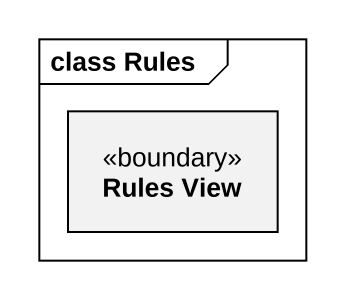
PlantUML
@startuml
mainframe class Rules
hide circle
hide empty members
class "Rules View" as Rules_View <<boundary>>
@enduml
